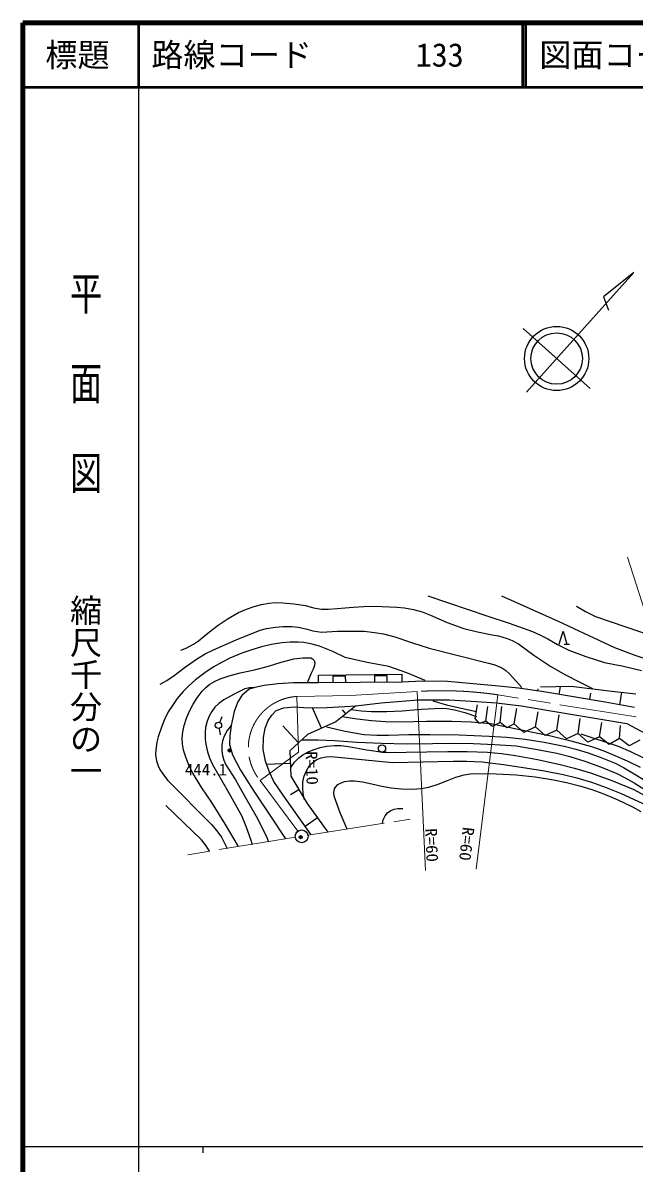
# Model space of a CAD drawing. Units: millimetres, scale not verified. Extents: x 40000 to 680000, y 20000 to 380000.
# Drawn here: x 40000 to 135143, y 202409 to 380000 of the extents above; entities that cross this region are included whole.
import ezdxf
from ezdxf.enums import TextEntityAlignment as Align

# ---------------------------------------------------------------- set-up
doc = ezdxf.new("R2010")
doc.units = ezdxf.units.MM
doc.header["$LTSCALE"] = 1000
doc.header["$PDMODE"] = 32
doc.header["$PDSIZE"] = 500
doc.linetypes.add('CHAIN', pattern=[18.5, 12, -1.5, 3.5, -1.5])
for name, color, linetype, lineweight in [('M-BGD', 7, 'Continuous', 25), ('M-BMK', 2, 'CHAIN', 13), ('M-BMK-SRVR', 3, 'Continuous', 25), ('M-STR-HTXT', 7, 'Continuous', 13), ('M-TTL', 2, 'Continuous', 140), ('M-TTL-BAND', 7, 'Continuous', 25), ('M-TTL-LINE', 7, 'Continuous', 50)]:
    doc.layers.add(name, color=color, linetype=linetype, lineweight=lineweight)
doc.layers.add('M-OTRS', color=6, linetype='Continuous')
doc.layers.add('M-TTL-TXT', color=7, linetype='Continuous')
doc.styles.add('@ＭＳ ゴシック', font='')
doc.styles.add('ＭＳ ゴシック', font='')
doc.styles.get('@ＭＳ ゴシック').set_extended_font_data('@MS Gothic')
doc.styles.get('ＭＳ ゴシック').set_extended_font_data('MS Gothic')

msp = doc.modelspace()

# ---------------------------------------------------------------- linework, layer by layer
at = {"layer": 'M-BGD'}
for p, q in [((123470, 283240), (124070, 285240)), ((124070, 285240), (124670, 283240)), ((124270, 283240), (125070, 283240)), ((79689, 277043), (77548, 276805)), ((82140, 277210), (79689, 277043)), ((86005, 277230), (82140, 277210)), ((86005, 278386), (98967, 278555)), ((86005, 277230), (86005, 278386)), ((98967, 277326), (86005, 277230)), ((90238, 278261), (88238, 278246)), ((88238, 278246), (88245, 277246)), ((90245, 277261), (90238, 278261)), ((96719, 278309), (94719, 278295)), ((94719, 278295), (94727, 277295)), ((96727, 277309), (96719, 278309)), ((98967, 278555), (98967, 277326)), ((102148, 277495), (98967, 277326)), ((106077, 277398), (102148, 277495)), ((108944, 277157), (106077, 277398)), ((113522, 276748), (108944, 277157)), ((75240, 276210), (74098, 275259)), ((76120, 276472), (75240, 276210)), ((77548, 276805), (76120, 276472)), ((117136, 276386), (113522, 276748)), ((121064, 275832), (117136, 276386)), ((120149, 275961), (120192, 276270)), ((120565, 276610), (125334, 276683)), ((130613, 274194), (121064, 275832)), ((123451, 275423), (123663, 276658)), ((125334, 276683), (131204, 275950)), ((128226, 274603), (128399, 275613)), ((131204, 275950), (135386, 275510)), ((132902, 273796), (133239, 275736)), ((73480, 274236), (72885, 272737)), ((74098, 275259), (73480, 274236)), ((87389, 273350), (90125, 273504)), ((91821, 273620), (88701, 271156)), ((90125, 273504), (91821, 273620)), ((91821, 273620), (95791, 274121)), ((95791, 274121), (101534, 274545)), ((101534, 274545), (106391, 274583)), ((106391, 274583), (110601, 274313)), ((110386, 271656), (110737, 273808)), ((110601, 274313), (113723, 274082)), ((112038, 271256), (112388, 273508)), ((113723, 274082), (117577, 273620)), ((114265, 271056), (114540, 273508)), ((117577, 273620), (124052, 272540)), ((135191, 273399), (130613, 274194)), ((70636, 271053), (71034, 271970)), ((72885, 272737), (72409, 270596)), ((78177, 271346), (78755, 272194)), ((78755, 272194), (79410, 272887)), ((79410, 272887), (80643, 273311)), ((80643, 273311), (82262, 273465)), ((82262, 273465), (83727, 273388)), ((83727, 273388), (85307, 273311)), ((86499, 270155), (85059, 273323)), ((85307, 273311), (87389, 273350)), ((90261, 272388), (89751, 273033)), ((116492, 270855), (116892, 273208)), ((119795, 270355), (120195, 272707)), ((123098, 269855), (123448, 272257)), ((124052, 272540), (133997, 270883)), ((70533, 270103), (70724, 269121)), ((72409, 270596), (72195, 269002)), ((77444, 268725), (77714, 270151)), ((77714, 270151), (78177, 271346)), ((82921, 267878), (80471, 270520)), ((88701, 271156), (84297, 269154)), ((111079, 270906), (110386, 271656)), ((112038, 271256), (111079, 270906)), ((113085, 270413), (112038, 271256)), ((114265, 271056), (113085, 270413)), ((115312, 270213), (114265, 271056)), ((116492, 270855), (115312, 270213)), ((117977, 269504), (116492, 270855)), ((119795, 270355), (117977, 269504)), ((121280, 269004), (119795, 270355)), ((126426, 269329), (126751, 271656)), ((129754, 268804), (130105, 271056)), ((132882, 268553), (133007, 270555)), ((133997, 270883), (136926, 269303)), ((72195, 269002), (72147, 267598)), ((77406, 266836), (77444, 268725)), ((84297, 269154), (81544, 266602)), ((123098, 269855), (121280, 269004)), ((124587, 268482), (123098, 269855)), ((126426, 269329), (124587, 268482)), ((127915, 267957), (126426, 269329)), ((129754, 268804), (127915, 267957)), ((131235, 267636), (129754, 268804)), ((132882, 268553), (131235, 267636)), ((134363, 267386), (132882, 268553)), ((136010, 268303), (134363, 267386)), ((72147, 267598), (72647, 265987)), ((77753, 265024), (77406, 266836)), ((81544, 266602), (81695, 262698)), ((95897, 266429), (96647, 266429)), ((72647, 265987), (73884, 263632)), ((78369, 263328), (77753, 265024)), ((81620, 264650), (77940, 264508)), ((73884, 263632), (75859, 260492)), ((79063, 261864), (78369, 263328)), ((80528, 259705), (79063, 261864)), ((81695, 262698), (84247, 258444)), ((75859, 260492), (78523, 256447)), ((84850, 253544), (80528, 259705)), ((82971, 260571), (81683, 259798)), ((84247, 258444), (87471, 253959)), ((78523, 256447), (80878, 252906)), ((85859, 256202), (83949, 254829))]:
    msp.add_line(p, q, dxfattribs=at)
for points in [[(64578, 282319), (65505, 282685), (66578, 283229), (67323, 283730), (68243, 284501), (69289, 285377), (70426, 286194), (71946, 287212), (73574, 288163), (74819, 288690), (76010, 289084), (77166, 289410), (78339, 289627), (79336, 289704), (80451, 289681), (82197, 289530), (83976, 289264), (85216, 288917), (86487, 288703), (87537, 288685), (88934, 288781), (91417, 289013), (93876, 289143), (95904, 289121), (98217, 288984), (99413, 288874), (100787, 288633), (102132, 288246), (103450, 287756), (106063, 286635), (108610, 285674), (110764, 285141), (113042, 284709), (114051, 284521), (115399, 284143), (116156, 283833), (117127, 283305), (119542, 281538), (122188, 279738), (124448, 278467), (126664, 277335), (128640, 276352)], [(103027, 290754), (112187, 287657), (115674, 286525), (119306, 285232), (120585, 284663), (121725, 284049), (123189, 283200), (124978, 282302), (127605, 281338), (130511, 280384), (133459, 279823), (136305, 279144)], [(114505, 290754), (123326, 286800), (132080, 282716), (135265, 281524), (138474, 280452), (139532, 280238), (140926, 280083), (142171, 280052), (143769, 280134), (145726, 280360), (147758, 280705), (150414, 281231), (153098, 281656), (155287, 281871), (157570, 281990), (159426, 282012)], [(126184, 289158), (127561, 288334), (129132, 287534), (138260, 284423)], [(61396, 277011), (62423, 277587), (63578, 278372), (65321, 279721), (67163, 281010), (68374, 281712), (69687, 282355), (73208, 283888), (76958, 285400), (77930, 285668), (79310, 285908), (80471, 286011), (81874, 286012), (82864, 285878), (84032, 285603), (85117, 285324), (86497, 285097), (88957, 285235), (91735, 285275), (93137, 285236), (94730, 285076), (96137, 284832), (97886, 284402), (100463, 283495), (103262, 282626), (112490, 280277), (113451, 279999), (114545, 279542), (115159, 279146), (115750, 278609), (117678, 276486)], [(102609, 277587), (99740, 278758), (96979, 279747), (93602, 280398), (90183, 281180), (88223, 282089), (86193, 282917), (85037, 283239), (83731, 283480), (82825, 283562), (81625, 283554), (80285, 283430), (78704, 283171), (77150, 282815), (75616, 282358), (74079, 281818), (72232, 281046), (71017, 280448), (69637, 279639), (68317, 278756), (66882, 277666), (65826, 276746), (64938, 275843), (64033, 274774), (63269, 273707), (62645, 272681), (62063, 271515), (61563, 270325), (61052, 268809), (60845, 267975), (60675, 266786), (60667, 266063), (60802, 265065), (61042, 264300), (61332, 263712), (61889, 262879), (62591, 262026), (69383, 255159), (70201, 254172), (70896, 253175), (71809, 251437)], [(73588, 251725), (71547, 255166), (69408, 258569), (67849, 260880), (66449, 263156), (65845, 264415), (65308, 265789), (65017, 266752), (64834, 267735), (64800, 268576), (64895, 269575), (65110, 270583), (65479, 271726), (65939, 272813), (66506, 273871), (67152, 274883), (67936, 275900), (68489, 276481), (69123, 276999), (69808, 277409), (70724, 277823), (72104, 278306), (73836, 278788), (76060, 279242), (78242, 279794), (80223, 280430), (82179, 280952), (83567, 281105), (84836, 281109), (85091, 280967), (85322, 280711), (85436, 280329), (85406, 279914), (85207, 279368), (84909, 278850), (84234, 277221)], [(76072, 276458), (75267, 276411), (74534, 276265), (72910, 275472), (71290, 274559), (70479, 273973), (69894, 273410), (69407, 272773), (68982, 272010), (68691, 271260), (68455, 270283), (68367, 269469), (68375, 268468), (68468, 267657), (68728, 266480), (69044, 265531), (69505, 264512), (71878, 260455), (74035, 256552), (74720, 254870), (75412, 252869), (75670, 252062)], [(103833, 274386), (105936, 273794), (108211, 273266), (110627, 272775)], [(89649, 271970), (92019, 271586), (94264, 271327), (96458, 271179), (98858, 271124), (102818, 271251), (106764, 271264), (109761, 271123), (112798, 270868), (122151, 268973), (125296, 268207), (128514, 267310), (130400, 266641), (132120, 265922), (134066, 265062), (136076, 264057)], [(91085, 273055), (92672, 272849), (94279, 272750), (96664, 272752), (99028, 272865), (102052, 273112), (105114, 273256), (105993, 273213), (107177, 273015), (108770, 272589), (110473, 272024), (110627, 271970)], [(72409, 270596), (71818, 269787), (71353, 268929), (71095, 268166), (70976, 267493), (70959, 266687), (71071, 265888), (71287, 265169), (71619, 264442), (73077, 262106), (74570, 259509), (76318, 256441), (77888, 253414), (78220, 252475)], [(87237, 270359), (90163, 269697), (93070, 269151), (95073, 269063), (96884, 269081), (100082, 269181), (103385, 269182), (107908, 269104), (112587, 268917), (115278, 268753), (118202, 268465), (121146, 267982), (124239, 267364), (126080, 266901), (127992, 266312), (130126, 265542), (132162, 264695), (133501, 264031), (134882, 263224), (137095, 261851)], [(83385, 268363), (85985, 268338), (88523, 268214), (92000, 267977), (95797, 267826), (99727, 267739), (103756, 267756), (106956, 267802), (110067, 267742), (113458, 267621), (116760, 267387), (119768, 266896), (123101, 266243), (125148, 265717), (127442, 265012), (129918, 264110), (132433, 263082), (133745, 262444), (135128, 261644), (136869, 260556)], [(158302, 268222), (156110, 268037), (153752, 267733), (151977, 267430), (150278, 267039), (148359, 266475), (146330, 265767), (143954, 264820), (141455, 263938), (141036, 263911), (140242, 264007), (139496, 264169), (138666, 264468), (137692, 265013), (136417, 265589), (134604, 266474), (132682, 267292), (126910, 269203)], [(81708, 264055), (82302, 264862), (82947, 265519), (83593, 265997), (84410, 266458), (85333, 266851), (86290, 267144), (87312, 267345), (88509, 267455), (89473, 267441), (90666, 267307), (93546, 266787), (96371, 266389), (106156, 266541), (109144, 266532), (112300, 266413), (114490, 266208), (116688, 265892), (120114, 265262), (123634, 264505), (125853, 263935), (128342, 263183), (131655, 261985), (135083, 260619), (137633, 259226)], [(83848, 258990), (83646, 259972), (83552, 260922), (83597, 261725), (83757, 262513), (83952, 263088), (84416, 263976), (84844, 264534), (85440, 265079), (85869, 265342), (86429, 265554), (87223, 265697), (87965, 265727), (97514, 264812), (106989, 265022), (109110, 265012), (111507, 264887), (114800, 264502), (118245, 263996), (121204, 263506), (124101, 262924), (126238, 262397), (128511, 261728), (130776, 260933), (133118, 260001), (140451, 256616)], [(90474, 254435), (89407, 256992), (88476, 259566), (88419, 260125), (88514, 260720), (88659, 260988), (89037, 261364), (89563, 261667), (90137, 261855), (90820, 261951), (91620, 261949), (92882, 261797), (94301, 261508), (95853, 261116), (97302, 260862), (98906, 260692), (100680, 260642), (101954, 260751), (103193, 260981), (104617, 261434), (106097, 262016), (107408, 262507), (108707, 262876), (109601, 263032), (110796, 263110), (113666, 263066), (116764, 262904), (119745, 262562), (122604, 262130), (124598, 261710), (126834, 261130), (128557, 260608), (130286, 259970), (132521, 259022), (134874, 257910), (136157, 257178)], [(69063, 250992), (68524, 251837), (67810, 252746), (62232, 258132)], [(95960, 255303), (96081, 255894), (96365, 256519), (96765, 256976), (97253, 257316), (97813, 257540), (98366, 257633), (99158, 257642)]]:
    msp.add_lwpolyline(points, dxfattribs=at)
for centre, radius in [((70438, 270594), 500), ((72185, 266688), 250), ((72185, 266688), 150), ((72185, 266688), 50), ((95897, 266999), 570)]:
    msp.add_circle(centre, radius, dxfattribs=at)
at = {"layer": 'M-BMK'}
for p, q in [((101352, 275861), (90982, 275245)), ((135428, 271900), (113948, 275350)), ((90982, 275245), (82633, 275087)), ((76945, 261987), (82809, 254117)), ((84394, 253472), (100276, 255987)), ((82419, 253156), (65685, 250445))]:
    msp.add_line(p, q, dxfattribs=at)
for centre, radius, start, end in [((105232, 215986), 60000, 81.64706, 93.70721), ((83097, 267101), 8000, 93.32626, 219.73071)]:
    msp.add_arc(centre, radius, start, end, dxfattribs=at)
at = {"layer": 'M-BMK-SRVR'}
for p, q in [((135099, 341114), (118404, 322506)), ((135099, 341114), (130348, 337316)), ((130348, 337316), (131169, 335236)), ((128289, 323042), (117868, 332391))]:
    msp.add_line(p, q, dxfattribs=at)
for centre, radius in [((123078, 327717), 5000), ((123078, 327717), 4000), ((83406, 253316), 1000), ((83406, 253316), 40)]:
    msp.add_circle(centre, radius, dxfattribs=at)
at = {"layer": 'M-OTRS'}
msp.add_point((83233, 253178), dxfattribs=at)
at = {"layer": 'M-STR-HTXT'}
for p, q in [((141849, 272550), (134094, 296806)), ((102675, 247966), (101352, 275861)), ((113948, 275350), (110528, 248177)), ((82633, 275087), (82910, 266435)), ((82910, 266435), (76945, 261987))]:
    msp.add_line(p, q, dxfattribs=at)
at = {"layer": 'M-TTL'}
for p, q in [((40000, 380000), (40000, 20000)), ((680000, 380000), (40000, 380000))]:
    msp.add_line(p, q, dxfattribs=at)
at = {"layer": 'M-TTL-BAND'}
for p, q in [((58000, 370000), (58000, 20000)), ((40000, 205000), (579000, 205000)), ((68000, 205000), (68000, 204000))]:
    msp.add_line(p, q, dxfattribs=at)
at = {"layer": 'M-TTL-LINE'}
for p, q in [((58000, 380000), (58000, 370000)), ((117750, 380000), (117750, 370000)), ((118250, 380000), (118250, 370000)), ((40000, 370000), (680000, 370000))]:
    msp.add_line(p, q, dxfattribs=at)

# ---------------------------------------------------------------- texts
at = {"layer": 'M-BGD', "style": 'ＭＳ ゴシック', "width": 1.05}
msp.add_text('444.1', height=1833, dxfattribs=at).set_placement((65228, 262245), align=Align.BOTTOM_LEFT)
at = {"layer": 'M-STR-HTXT', "style": 'ＭＳ ゴシック', "width": 1.05}
for s, rotation, p in [('R=10', 272, (83439, 266514)), ('R=60', 272.6, (102063, 254495)), ('R=60', 263.7, (107920, 254890))]:
    msp.add_text(s, height=1833, rotation=rotation, dxfattribs=at).set_placement(p, align=Align.BOTTOM_LEFT)
at = {"layer": 'M-TTL-BAND', "style": '@ＭＳ ゴシック', "width": 1.4}
msp.add_text('平  面  図', height=3666, rotation=270, dxfattribs=at).set_placement((49777, 306475), align=Align.MIDDLE_RIGHT)
at = {"layer": 'M-TTL-BAND', "style": '@ＭＳ ゴシック'}
msp.add_text('縮尺千分の一', height=3666, rotation=270, dxfattribs=at).set_placement((49777, 261030), align=Align.MIDDLE_RIGHT)
at = {"layer": 'M-TTL-TXT', "style": 'ＭＳ ゴシック'}
msp.add_text('標題', height=3666, dxfattribs=at).set_placement((48500, 375000), align=Align.MIDDLE_CENTER)
for s, p in [('路線コード', (60000, 375000)), ('133', (101142, 375000)), ('図面コード', (120380, 375000))]:
    msp.add_text(s, height=3666, dxfattribs=at).set_placement(p, align=Align.MIDDLE_LEFT)

doc.saveas('drawing.dxf')
